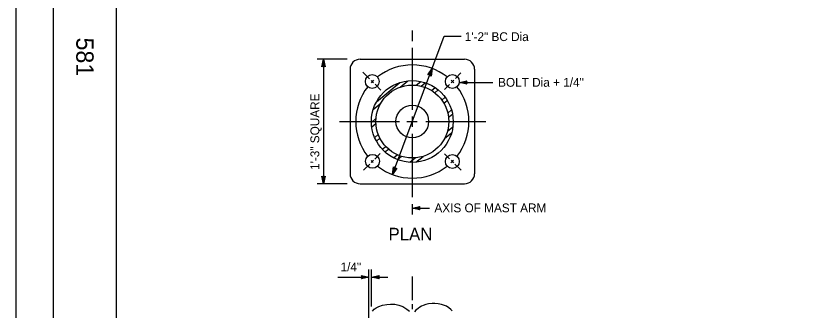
# Model space of a CAD drawing. Extents: x -894 to 866, y -472 to 714.
# Drawn here: x -894 to -268, y -80 to 154 of the extents above; entities that cross this region are included whole.
import ezdxf

# ---------------------------------------------------------------- set-up
doc = ezdxf.new("R2010")
doc.units = 0
for name, color, linetype in [('border_PLOTTING-ELEMENTS', 7, 'Continuous'), ('border_rw_22x34_Cut_Lines', 7, 'Continuous'), ('border_SHEET', 7, 'Continuous'), ('border_WITHIN-BORDER-anno', 7, 'Continuous'), ('es_DETAIL', 7, 'Continuous'), ('es_DETAIL-anno', 7, 'Continuous')]:
    doc.layers.add(name, color=color, linetype=linetype)

msp = doc.modelspace()

# ---------------------------------------------------------------- linework, layer by layer
at = {"layer": 'border_PLOTTING-ELEMENTS'}
for points in [[(-894.04, -472.44), (865.96, -472.44), (865.96, 713.56), (-894.04, 713.56)], [(-864.04, 670.56), (835.96, 670.56), (835.96, -429.44), (-864.04, -429.44)]]:
    msp.add_lwpolyline(points, close=True, dxfattribs=at)
at = {"layer": 'border_rw_22x34_Cut_Lines'}
msp.add_lwpolyline([(-864.04, 670.56), (835.96, 670.56), (835.96, -429.44), (-864.04, -429.44)], close=True, dxfattribs=at)
at = {"layer": 'border_SHEET'}
msp.add_line((-814.04, -404.44), (-814.04, 645.56), dxfattribs=at)
at = {"layer": 'es_DETAIL'}
for p, q in [((-620.41, 119.52), (-537.41, 119.52)), ((-628.41, 111.52), (-628.41, 28.52)), ((-529.41, 111.52), (-529.41, 28.52)), ((-607.41, 85.64), (-588.93, 100.93)), ((-588.5, 97.39), (-582.55, 102.32)), ((-575.76, 98.85), (-572.17, 101.81)), ((-571.89, 98.16), (-568.63, 100.85)), ((-563.59, 94.64), (-560.76, 96.98)), ((-561.04, 92.86), (-558.28, 95.13)), ((-555.46, 87.08), (-552.76, 89.32)), ((-609.95, 79.65), (-603.99, 84.58)), ((-553.81, 84.55), (-551.08, 86.81)), ((-550.7, 76.75), (-547.73, 79.2)), ((-550.1, 73.35), (-546.96, 75.95)), ((-611.4, 69.36), (-607.82, 72.33)), ((-611.12, 65.7), (-607.86, 68.4)), ((-550.97, 62.25), (-546.69, 65.79)), ((-608.79, 57.25), (-605.97, 59.58)), ((-607.45, 54.47), (-604.69, 56.74)), ((-553.29, 56.44), (-547.66, 61.09)), ((-602.77, 47.95), (-600.07, 50.19)), ((-600.62, 45.84), (-597.89, 48.1)), ((-593.77, 41.12), (-590.81, 43.57)), ((-590.73, 39.75), (-587.58, 42.35)), ((-580.8, 37.58), (-576.51, 41.12)), ((-576, 37.65), (-570.37, 42.31)), ((-620.41, 20.52), (-537.41, 20.52))]:
    msp.add_line(p, q, dxfattribs=at)
for points in [[(-547.32, -80.5), (-548.17, -79.43), (-549.76, -78.06), (-551.77, -76.87), (-553.3, -76.2), (-555.69, -75.43), (-558.33, -74.9), (-561.03, -74.63), (-563.22, -74.59), (-565.93, -74.88), (-568.06, -75.39), (-570.4, -76.26), (-571.56, -76.72), (-573.05, -77.7), (-574.27, -78.57), (-575.98, -80.04), (-577.27, -81.43)], [(-610.48, -80.86), (-609.12, -79.31), (-607.54, -78.14), (-605.4, -77.04), (-602.51, -76.06), (-599.18, -75.4), (-596.21, -75.15), (-592.88, -75.21), (-589.57, -75.89), (-586.34, -77.15), (-583.19, -79.09), (-581.16, -80.84)]]:
    msp.add_lwpolyline(points, dxfattribs=at)
for centre, radius in [((-610.73, 101.84), 5.5), ((-547.09, 101.84), 5.5), ((-578.91, 70.02), 32.5), ((-578.91, 70.02), 29), ((-578.91, 70.02), 13), ((-610.56, 38.37), 5.5), ((-547.09, 38.2), 5.5)]:
    msp.add_circle(centre, radius, dxfattribs=at)
for centre, start, end in [((-620.41, 111.52), 90, 180), ((-537.41, 111.52), 0, 90), ((-620.41, 28.52), 180, 270), ((-537.41, 28.52), 270, 0)]:
    msp.add_arc(centre, 8, start, end, dxfattribs=at)
at = {"layer": 'es_DETAIL-anno'}
for p, q in [((-594.64, 27.86), (-553.63, 137.78)), ((-578.91, 142.27), (-578.91, 133.94)), ((-553.63, 137.78), (-540.1, 137.78)), ((-578.91, 128.52), (-578.91, 79.43)), ((-630.61, 119.52), (-654.56, 119.52)), ((-650.91, 113.52), (-649.57, 119.52)), ((-649.57, 119.52), (-649.57, 20.52)), ((-649.57, 119.52), (-649.57, 119.52)), ((-649.57, 119.52), (-648.24, 113.52)), ((-649.57, 114.32), (-650.91, 113.52)), ((-650.91, 113.52), (-650.91, 113.52)), ((-650.56, 113.74), (-649.57, 118.14)), ((-650.2, 113.97), (-649.57, 116.76)), ((-649.85, 114.15), (-649.58, 115.38)), ((-649.58, 115.38), (-649.31, 114.17)), ((-649.57, 118.13), (-648.6, 113.76)), ((-649.57, 116.76), (-648.95, 113.93)), ((-648.24, 113.52), (-649.57, 114.32)), ((-648.24, 113.52), (-648.24, 113.52)), ((-618.13, 109.24), (-612.97, 104.09)), ((-566.53, 107.03), (-563.18, 112.18)), ((-565, 107.31), (-566.53, 107.03)), ((-566.53, 107.03), (-566.53, 107.03)), ((-566.13, 107.11), (-563.66, 110.89)), ((-565.71, 107.2), (-564.15, 109.6)), ((-565.32, 107.25), (-564.63, 108.3)), ((-564.03, 106.1), (-565, 107.31)), ((-564.63, 108.3), (-564.8, 107.08)), ((-564.15, 109.6), (-564.55, 106.73)), ((-563.66, 110.88), (-564.29, 106.44)), ((-563.18, 112.18), (-564.03, 106.1)), ((-563.18, 112.18), (-563.18, 112.18)), ((-544.67, 104.26), (-540.31, 108.62)), ((-609.74, 102.83), (-611.7, 100.87)), ((-611.64, 102.75), (-609.77, 100.88)), ((-564.03, 106.1), (-564.03, 106.1)), ((-548.06, 102.82), (-545.98, 100.73)), ((-548.02, 100.91), (-546.01, 102.93)), ((-541.5, 101.11), (-535.5, 102.44)), ((-541.5, 101.11), (-514.97, 101.11)), ((-535.5, 99.77), (-541.5, 101.11)), ((-541.5, 101.11), (-541.5, 101.11)), ((-535.71, 100.13), (-540.12, 101.11)), ((-540.11, 101.11), (-535.73, 102.08)), ((-538.73, 101.11), (-535.91, 101.74)), ((-535.95, 100.49), (-538.73, 101.11)), ((-537.35, 101.11), (-536.14, 101.38)), ((-536.12, 100.83), (-537.35, 101.11)), ((-535.5, 102.44), (-536.3, 101.11)), ((-536.3, 101.11), (-535.5, 99.77)), ((-535.5, 102.44), (-535.5, 102.44)), ((-608.55, 99.66), (-603.93, 95.04)), ((-553.39, 95.54), (-549.37, 99.56)), ((-535.5, 99.77), (-535.5, 99.77)), ((-636.74, 70.02), (-589.1, 70.02)), ((-583.28, 70.02), (-575, 70.02)), ((-578.91, 74.01), (-578.91, 65.68)), ((-568.28, 70.02), (-520.55, 70.02)), ((-578.91, 60.25), (-578.91, 9.8)), ((-608.73, 40.21), (-604.4, 44.53)), ((-553.32, 44.43), (-549.33, 40.44)), ((-611.61, 39.08), (-609.9, 37.37)), ((-611.56, 37.37), (-609.76, 39.17)), ((-548.18, 37.12), (-546.09, 39.2)), ((-548.15, 39.26), (-546.15, 37.26)), ((-617.57, 31.36), (-612.7, 36.23)), ((-594.64, 27.86), (-593.79, 33.95)), ((-591.29, 33.01), (-594.64, 27.86)), ((-594.16, 29.16), (-593.53, 33.6)), ((-591.7, 32.93), (-594.16, 29.15)), ((-593.79, 33.95), (-593.79, 33.95)), ((-593.79, 33.95), (-592.82, 32.73)), ((-593.67, 30.45), (-593.27, 33.31)), ((-592.11, 32.84), (-593.67, 30.45)), ((-593.19, 31.74), (-593.02, 32.97)), ((-592.5, 32.8), (-593.19, 31.74)), ((-592.82, 32.73), (-591.29, 33.01)), ((-591.29, 33.01), (-591.29, 33.01)), ((-545.05, 36.16), (-540.16, 31.27)), ((-649.57, 20.52), (-650.9, 26.52)), ((-650.9, 26.52), (-650.9, 26.52)), ((-650.9, 26.52), (-649.57, 25.72)), ((-649.58, 21.91), (-650.54, 26.29)), ((-649.57, 23.28), (-650.2, 26.11)), ((-649.57, 24.67), (-649.84, 25.87)), ((-649.57, 25.72), (-648.23, 26.52)), ((-648.23, 26.52), (-649.57, 20.52)), ((-648.59, 26.31), (-649.57, 21.9)), ((-648.95, 26.07), (-649.57, 23.28)), ((-649.29, 25.9), (-649.57, 24.67)), ((-648.23, 26.52), (-648.23, 26.52)), ((-594.64, 27.86), (-594.64, 27.86)), ((-630.61, 20.52), (-654.56, 20.52)), ((-649.57, 20.52), (-649.57, 20.52)), ((-578.91, 4.37), (-578.91, -3.96)), ((-578.91, 1.23), (-572.91, 2.56)), ((-578.91, 1.23), (-565.36, 1.23)), ((-572.91, -0.11), (-578.91, 1.23)), ((-578.91, 1.23), (-578.91, 1.23)), ((-573.13, 0.25), (-577.53, 1.23)), ((-577.52, 1.24), (-573.15, 2.2)), ((-576.15, 1.23), (-573.32, 1.86)), ((-573.36, 0.61), (-576.15, 1.23)), ((-574.77, 1.23), (-573.56, 1.5)), ((-573.54, 0.95), (-574.77, 1.23)), ((-572.91, 2.56), (-573.71, 1.23)), ((-573.71, 1.23), (-572.91, -0.11)), ((-572.91, 2.56), (-572.91, 2.56)), ((-572.91, -0.11), (-572.91, -0.11)), ((-613.41, -117.48), (-613.41, -47.77)), ((-611.35, -77.01), (-611.35, -47.77)), ((-638.16, -53.7), (-613.41, -53.7)), ((-618.61, -53.7), (-619.41, -52.36)), ((-619.41, -52.36), (-619.41, -52.36)), ((-619.41, -52.36), (-613.41, -53.7)), ((-613.41, -53.7), (-619.41, -55.03)), ((-619.41, -55.03), (-618.61, -53.7)), ((-619.41, -55.03), (-619.41, -55.03)), ((-619.19, -52.72), (-614.79, -53.7)), ((-614.8, -53.71), (-619.18, -54.67)), ((-616.17, -53.7), (-619, -54.33)), ((-618.96, -53.08), (-616.17, -53.7)), ((-618.78, -53.43), (-617.55, -53.7)), ((-617.55, -53.7), (-618.76, -53.97)), ((-613.41, -53.7), (-613.41, -53.7)), ((-611.35, -53.7), (-605.35, -52.37)), ((-605.35, -55.04), (-611.35, -53.7)), ((-611.35, -53.7), (-611.35, -53.7)), ((-611.35, -53.7), (-598.27, -53.7)), ((-605.56, -54.69), (-609.97, -53.7)), ((-609.96, -53.7), (-605.58, -52.73)), ((-608.59, -53.71), (-605.76, -53.08)), ((-605.8, -54.33), (-608.59, -53.71)), ((-607.2, -53.71), (-606, -53.44)), ((-605.97, -53.98), (-607.2, -53.71)), ((-605.35, -52.37), (-606.15, -53.7)), ((-606.15, -53.7), (-605.35, -55.04)), ((-605.35, -52.37), (-605.35, -52.37)), ((-605.35, -55.04), (-605.35, -55.04))]:
    msp.add_line(p, q, dxfattribs=at)
for points in [[(-578.85, -72.09), (-578.85, -53.24)], [(-578.85, -79.09), (-578.85, -75.09)]]:
    msp.add_lwpolyline(points, dxfattribs=at)
for start, end in [(52.00727, 127.99282), (142.00718, 217.98069), (322.00718, 37.99291), (232.01931, 307.99282)]:
    msp.add_arc((-578.91, 70.02), 45, start, end, dxfattribs=at)

# ---------------------------------------------------------------- texts
at = {"layer": 'border_WITHIN-BORDER-anno'}
msp.add_text('581', height=13.78, rotation=270, dxfattribs=at).set_placement((-845.95, 136.77))
at = {"layer": 'es_DETAIL-anno'}
for s, height, p in [('1\'-2" BC Dia', 7, (-537.25, 133.99)), ('BOLT Dia + 1/4"', 7, (-510.73, 97.67)), ('AXIS OF MAST ARM', 7, (-561.33, -2.16)), ('PLAN', 10, (-597.84, -24.51))]:
    msp.add_text(s, height=height, dxfattribs=at).set_placement(p)
for s, rotation, p in [('1\'-3" SQUARE', 90, (-652.84, 31.52)), ('1/4"', 360, (-635.93, -49.1))]:
    msp.add_text(s, height=7, rotation=rotation, dxfattribs=at).set_placement(p)

doc.saveas('drawing.dxf')
